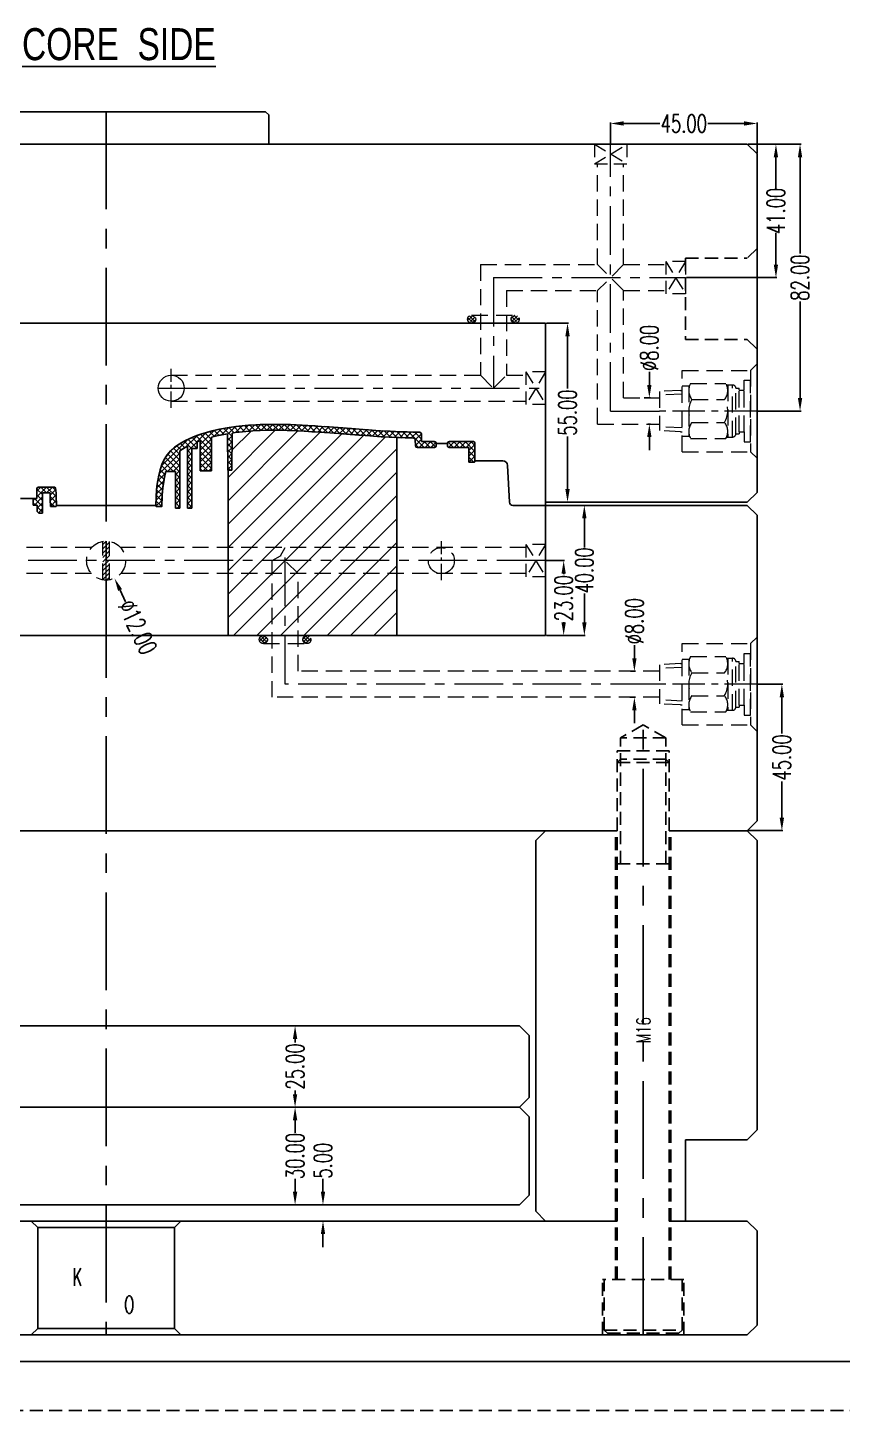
# Model space of a CAD drawing. Header units: millimetres. Extents: x 33920 to 35330, y -21664 to -20666.
# Drawn here: x 34575.6 to 34825.9, y -21663.6 to -21238.5 of the extents above; entities that cross this region are included whole.
import ezdxf

# ---------------------------------------------------------------- set-up
doc = ezdxf.new("R2010")
doc.units = ezdxf.units.MM
doc.header["$LTSCALE"] = 8
for name, pattern in [('CENTER', [2, 1.25, -0.25, 0.25, -0.25]), ('DASHED', [0.75, 0.5, -0.25]), ('HIDDEN', [0.375, 0.25, -0.125])]:
    doc.linetypes.add(name, pattern=pattern)
doc.layers.get('DEFPOINTS').update_dxf_attribs({"color": 6})
for name, color, linetype in [('A', 7, 'Continuous'), ('Cav-cor', 1, 'Continuous'), ('text', 7, 'Continuous')]:
    doc.layers.add(name, color=color, linetype=linetype)
doc.layers.add('dim', color=3, linetype='Continuous', lineweight=15)
doc.layers.add('WR', color=122, linetype='HIDDEN', lineweight=18)
doc.styles.add('ROMANC', font='RomanC.ttf', dxfattribs={"width": 0.8, "height": 7})
doc.styles.get("Standard").update_dxf_attribs({"font": 'txt.shx', "width": 0.67, "bigfont": 'chineset.shx'})
doc.dimstyles.new('ISO-25', dxfattribs={"dimtxt": 5.5, "dimasz": 4, "dimexe": 0.3, "dimexo": 0.3, "dimtad": 0, "dimzin": 1, "dimdsep": 46, "dimtxsty": 'Standard', "dimcen": 0, "dimclrd": 3, "dimclre": 3, "dimclrt": 7, "dimazin": 0, "dimtfac": 1, "dimtofl": 0, "dimtmove": 0, "dimatfit": 0, "dimfxl": 0, "dimarcsym": 0})

# ---------------------------------------------------------------- blocks, each defined once
blk = doc.blocks.new('*D29177')
at = {"layer": 'DEFPOINTS', "color": 0}
for p in [(34657.73, -21570.37), (34662.25, -21570.37), (34662.25, -21600.37)]:
    blk.add_point(p, dxfattribs=at)
at = {"layer": 'dim', "color": 3, "lineweight": -2}
for p, q in [((34661.95, -21570.37), (34657.43, -21570.37)), ((34657.73, -21574.37), (34657.73, -21578.3)), ((34657.73, -21596.37), (34657.73, -21592.44)), ((34661.95, -21600.37), (34657.43, -21600.37))]:
    blk.add_line(p, q, dxfattribs=at)
at = {"layer": 'dim', "color": 3}
for points in [[(34658.4, -21574.37), (34657.06, -21574.37), (34657.73, -21570.37)], [(34657.06, -21596.37), (34658.4, -21596.37), (34657.73, -21600.37)]]:
    blk.add_solid(points, dxfattribs=at)
at = {"layer": 'dim', "color": 7, "insert": (34657.73, -21585.37), "char_height": 5.5, "attachment_point": 5, "rotation": 90}
blk.add_mtext('30.00', dxfattribs=at)
blk = doc.blocks.new('*D29178')
at = {"layer": 'DEFPOINTS', "color": 0}
for p in [(34657.73, -21545.37), (34662.25, -21545.37), (34662.25, -21570.37)]:
    blk.add_point(p, dxfattribs=at)
at = {"layer": 'dim', "color": 3, "lineweight": -2}
for p, q in [((34661.95, -21545.37), (34657.43, -21545.37)), ((34657.73, -21549.37), (34657.73, -21550.49)), ((34657.73, -21566.37), (34657.73, -21565.25)), ((34661.95, -21570.37), (34657.43, -21570.37))]:
    blk.add_line(p, q, dxfattribs=at)
at = {"layer": 'dim', "color": 3}
for points in [[(34658.4, -21549.37), (34657.06, -21549.37), (34657.73, -21545.37)], [(34657.06, -21566.37), (34658.4, -21566.37), (34657.73, -21570.37)]]:
    blk.add_solid(points, dxfattribs=at)
at = {"layer": 'dim', "color": 7, "insert": (34657.73, -21557.87), "char_height": 5.5, "attachment_point": 5, "rotation": 90}
blk.add_mtext('25.00', dxfattribs=at)
blk = doc.blocks.new('*D29179')
at = {"layer": 'DEFPOINTS', "color": 0}
for p in [(34734.68, -21385.37), (34734.68, -21425.37), (34746.61, -21425.37)]:
    blk.add_point(p, dxfattribs=at)
at = {"layer": 'dim', "color": 3, "lineweight": -2}
for p, q in [((34734.98, -21385.37), (34746.91, -21385.37)), ((34746.61, -21389.37), (34746.61, -21398.3)), ((34746.61, -21421.37), (34746.61, -21412.44)), ((34734.98, -21425.37), (34746.91, -21425.37))]:
    blk.add_line(p, q, dxfattribs=at)
at = {"layer": 'dim', "color": 3}
for points in [[(34747.28, -21389.37), (34745.95, -21389.37), (34746.61, -21385.37)], [(34745.95, -21421.37), (34747.28, -21421.37), (34746.61, -21425.37)]]:
    blk.add_solid(points, dxfattribs=at)
at = {"layer": 'dim', "color": 7, "insert": (34746.61, -21405.37), "char_height": 5.5, "attachment_point": 5, "rotation": 90}
blk.add_mtext('40.00', dxfattribs=at)
blk = doc.blocks.new('*D29180')
at = {"layer": 'DEFPOINTS', "color": 0}
for p in [(34734.68, -21329.37), (34734.68, -21384.37), (34741.45, -21384.37)]:
    blk.add_point(p, dxfattribs=at)
at = {"layer": 'dim', "color": 3, "lineweight": -2}
for p, q in [((34734.98, -21329.37), (34741.75, -21329.37)), ((34741.45, -21333.37), (34741.45, -21349.49)), ((34741.45, -21380.37), (34741.45, -21364.25)), ((34734.98, -21384.37), (34741.75, -21384.37))]:
    blk.add_line(p, q, dxfattribs=at)
at = {"layer": 'dim', "color": 3}
for points in [[(34742.12, -21333.37), (34740.78, -21333.37), (34741.45, -21329.37)], [(34740.78, -21380.37), (34742.12, -21380.37), (34741.45, -21384.37)]]:
    blk.add_solid(points, dxfattribs=at)
at = {"layer": 'dim', "color": 7, "insert": (34741.45, -21356.87), "char_height": 5.5, "attachment_point": 5, "rotation": 90}
blk.add_mtext('55.00', dxfattribs=at)
blk = doc.blocks.new('*D29185')
at = {"layer": 'DEFPOINTS', "color": 0}
for p in [(34666.31, -21600.37), (34669.84, -21600.37), (34669.84, -21605.37)]:
    blk.add_point(p, dxfattribs=at)
at = {"layer": 'dim', "color": 3, "lineweight": -2}
for p, q in [((34666.31, -21596.37), (34666.31, -21592.37)), ((34669.54, -21600.37), (34666.01, -21600.37)), ((34669.54, -21605.37), (34666.01, -21605.37)), ((34666.31, -21609.37), (34666.31, -21613.37))]:
    blk.add_line(p, q, dxfattribs=at)
at = {"layer": 'dim', "color": 3}
for points in [[(34665.65, -21596.37), (34666.98, -21596.37), (34666.31, -21600.37)], [(34666.98, -21609.37), (34665.65, -21609.37), (34666.31, -21605.37)]]:
    blk.add_solid(points, dxfattribs=at)
at = {"layer": 'dim', "color": 7, "insert": (34666.31, -21586.83), "char_height": 5.5, "attachment_point": 5, "rotation": 90}
blk.add_mtext('5.00', dxfattribs=at)
blk = doc.blocks.new('*X29138')
at = {"color": 0}
for p, q in [((-7.86, -0.44), (-6.25, 1.17)), ((-6.25, -1.17), (-7.86, 0.44)), ((-5.66, -0.71), (-7.4, 1.03)), ((-7.4, -1.03), (-5.66, 0.71)), ((-5.45, 0.15), (-6.54, 1.24)), ((5.45, 0.15), (6.54, 1.24)), ((5.66, -0.71), (7.4, 1.03)), ((7.4, -1.03), (5.66, 0.71)), ((7.86, -0.44), (6.25, 1.17)), ((6.25, -1.17), (7.86, 0.44)), ((-6.54, -1.24), (-5.45, -0.15)), ((6.54, -1.24), (5.45, -0.15))]:
    blk.add_line(p, q, dxfattribs=at)
blk = doc.blocks.new('*D29251')
at = {"layer": 'DEFPOINTS', "color": 0}
for p in [(34796.68, -21274.37), (34777.68, -21315.37), (34805.48, -21315.37)]:
    blk.add_point(p, dxfattribs=at)
at = {"layer": 'dim', "color": 3, "lineweight": -2}
for p, q in [((34796.98, -21274.37), (34805.78, -21274.37)), ((34805.48, -21278.37), (34805.48, -21288.1)), ((34805.48, -21311.37), (34805.48, -21301.64)), ((34777.98, -21315.37), (34805.78, -21315.37))]:
    blk.add_line(p, q, dxfattribs=at)
at = {"layer": 'dim', "color": 3}
for points in [[(34806.14, -21278.37), (34804.81, -21278.37), (34805.48, -21274.37)], [(34804.81, -21311.37), (34806.14, -21311.37), (34805.48, -21315.37)]]:
    blk.add_solid(points, dxfattribs=at)
at = {"layer": 'dim', "color": 7, "insert": (34805.48, -21294.87), "char_height": 5.5, "attachment_point": 5, "rotation": 90}
blk.add_mtext('41.00', dxfattribs=at)
blk = doc.blocks.new('*D29252')
at = {"layer": 'DEFPOINTS', "color": 0}
for p in [(34796.68, -21274.37), (34799.68, -21356.37), (34812.88, -21356.37)]:
    blk.add_point(p, dxfattribs=at)
at = {"layer": 'dim', "color": 3, "lineweight": -2}
for p, q in [((34796.98, -21274.37), (34813.18, -21274.37)), ((34812.88, -21278.37), (34812.88, -21307.99)), ((34812.88, -21352.37), (34812.88, -21322.75)), ((34799.98, -21356.37), (34813.18, -21356.37))]:
    blk.add_line(p, q, dxfattribs=at)
at = {"layer": 'dim', "color": 3}
for points in [[(34813.55, -21278.37), (34812.22, -21278.37), (34812.88, -21274.37)], [(34812.22, -21352.37), (34813.55, -21352.37), (34812.88, -21356.37)]]:
    blk.add_solid(points, dxfattribs=at)
at = {"layer": 'dim', "color": 7, "insert": (34812.88, -21315.37), "char_height": 5.5, "attachment_point": 5, "rotation": 90}
blk.add_mtext('82.00', dxfattribs=at)
blk = doc.blocks.new('*D29253')
at = {"layer": 'DEFPOINTS', "color": 0}
for p in [(34754.68, -21267.99), (34754.68, -21274.37), (34799.68, -21277.37)]:
    blk.add_point(p, dxfattribs=at)
at = {"layer": 'dim', "color": 3, "lineweight": -2}
for p, q in [((34754.68, -21274.07), (34754.68, -21267.69)), ((34758.68, -21267.99), (34769.8, -21267.99)), ((34795.68, -21267.99), (34784.56, -21267.99)), ((34799.68, -21277.07), (34799.68, -21267.69))]:
    blk.add_line(p, q, dxfattribs=at)
at = {"layer": 'dim', "color": 3}
for points in [[(34758.68, -21267.32), (34758.68, -21268.65), (34754.68, -21267.99)], [(34795.68, -21268.65), (34795.68, -21267.32), (34799.68, -21267.99)]]:
    blk.add_solid(points, dxfattribs=at)
at = {"layer": 'dim', "color": 7, "insert": (34777.18, -21267.99), "char_height": 5.5, "attachment_point": 5}
blk.add_mtext('45.00', dxfattribs=at)
blk = doc.blocks.new('*D29254')
at = {"layer": 'DEFPOINTS', "color": 0}
for p in [(34764.66, -21352.37), (34766.59, -21352.37), (34765.78, -21360.37)]:
    blk.add_point(p, dxfattribs=at)
at = {"layer": 'dim', "color": 3, "lineweight": -2}
for p, q in [((34766.59, -21348.37), (34766.59, -21344.37)), ((34764.96, -21352.37), (34766.89, -21352.37)), ((34766.08, -21360.37), (34766.89, -21360.37)), ((34766.59, -21364.37), (34766.59, -21368.37))]:
    blk.add_line(p, q, dxfattribs=at)
at = {"layer": 'dim', "color": 3}
for points in [[(34765.92, -21348.37), (34767.25, -21348.37), (34766.59, -21352.37)], [(34767.25, -21364.37), (34765.92, -21364.37), (34766.59, -21360.37)]]:
    blk.add_solid(points, dxfattribs=at)
at = {"layer": 'dim', "color": 7, "insert": (34766.59, -21336.99), "char_height": 5.5, "attachment_point": 5, "rotation": 90}
blk.add_mtext('%%c8.00', dxfattribs=at)
blk = doc.blocks.new('*D29262')
at = {"layer": 'DEFPOINTS', "color": 0}
for p in [(34734.68, -21402.37), (34740.26, -21402.37), (34734.68, -21425.37)]:
    blk.add_point(p, dxfattribs=at)
at = {"layer": 'dim', "color": 3, "lineweight": -2}
for p, q in [((34734.98, -21402.37), (34740.56, -21402.37)), ((34740.26, -21406.37), (34740.26, -21406.51)), ((34740.26, -21421.37), (34740.26, -21421.27)), ((34734.98, -21425.37), (34740.56, -21425.37))]:
    blk.add_line(p, q, dxfattribs=at)
at = {"layer": 'dim', "color": 3}
for points in [[(34740.92, -21406.37), (34739.59, -21406.37), (34740.26, -21402.37)], [(34739.59, -21421.37), (34740.92, -21421.37), (34740.26, -21425.37)]]:
    blk.add_solid(points, dxfattribs=at)
at = {"layer": 'dim', "color": 7, "insert": (34740.26, -21413.89), "char_height": 5.5, "attachment_point": 5, "rotation": 90}
blk.add_mtext('23.00', dxfattribs=at)
blk = doc.blocks.new('*D29263')
at = {"layer": 'DEFPOINTS', "color": 0}
for p in [(34597.11, -21396.95), (34602.25, -21407.79)]:
    blk.add_point(p, dxfattribs=at)
at = {"layer": 'dim', "color": 3, "lineweight": -2}
blk.add_line((34603.96, -21411.41), (34605.67, -21415.02), dxfattribs=at)
at = {"layer": 'dim', "color": 3}
blk.add_solid([(34604.56, -21411.12), (34603.36, -21411.69), (34602.25, -21407.79)], dxfattribs=at)
at = {"layer": 'dim', "color": 7, "insert": (34609.36, -21422.8), "char_height": 5.5, "attachment_point": 5, "rotation": 295.3471}
blk.add_mtext('%%c12.00', dxfattribs=at)
blk = doc.blocks.new('*D29265')
at = {"layer": 'DEFPOINTS', "color": 0}
for p in [(34799.68, -21440.37), (34807.3, -21440.37), (34796.68, -21485.37)]:
    blk.add_point(p, dxfattribs=at)
at = {"layer": 'dim', "color": 3, "lineweight": -2}
for p, q in [((34799.98, -21440.37), (34807.6, -21440.37)), ((34807.3, -21444.37), (34807.3, -21455.49)), ((34807.3, -21481.37), (34807.3, -21470.25)), ((34796.98, -21485.37), (34807.6, -21485.37))]:
    blk.add_line(p, q, dxfattribs=at)
at = {"layer": 'dim', "color": 3}
for points in [[(34807.97, -21444.37), (34806.63, -21444.37), (34807.3, -21440.37)], [(34806.63, -21481.37), (34807.97, -21481.37), (34807.3, -21485.37)]]:
    blk.add_solid(points, dxfattribs=at)
at = {"layer": 'dim', "color": 7, "insert": (34807.3, -21462.87), "char_height": 5.5, "attachment_point": 5, "rotation": 90}
blk.add_mtext('45.00', dxfattribs=at)
blk = doc.blocks.new('*D29266')
at = {"layer": 'DEFPOINTS', "color": 0}
for p in [(34760.5, -21436.37), (34761.99, -21436.37), (34760.33, -21444.37)]:
    blk.add_point(p, dxfattribs=at)
at = {"layer": 'dim', "color": 3, "lineweight": -2}
for p, q in [((34761.99, -21432.37), (34761.99, -21428.37)), ((34760.8, -21436.37), (34762.29, -21436.37)), ((34760.63, -21444.37), (34762.29, -21444.37)), ((34761.99, -21448.37), (34761.99, -21452.37))]:
    blk.add_line(p, q, dxfattribs=at)
at = {"layer": 'dim', "color": 3}
for points in [[(34761.33, -21432.37), (34762.66, -21432.37), (34761.99, -21436.37)], [(34762.66, -21448.37), (34761.33, -21448.37), (34761.99, -21444.37)]]:
    blk.add_solid(points, dxfattribs=at)
at = {"layer": 'dim', "color": 7, "insert": (34761.99, -21420.99), "char_height": 5.5, "attachment_point": 5, "rotation": 90}
blk.add_mtext('%%c8.00', dxfattribs=at)
blk = doc.blocks.new('20160905.163532')
at = {"layer": 'WR', "linetype": 'HIDDEN', "ltscale": 2.5}
for p, q in [((-8.26, 15.25), (-8.26, 40.25)), ((-8.26, 40.25), (12.74, 40.25)), ((12.74, 40.25), (14.74, 42.25)), ((12.74, 40.25), (12.74, 15.25)), ((14.74, 42.25), (14.74, 13.25)), ((-8.82, 34.1), (-15.26, 33.76)), ((-8.82, 34.1), (-8.26, 34.1)), ((-8.26, 35.5), (-6.03, 35.5)), ((-6.26, 35.5), (-6.26, 20)), ((-5.7, 36.25), (5.17, 36.25)), ((5.41, 35.75), (7.23, 35.75)), ((5.74, 35.75), (5.74, 19.75)), ((7.23, 19.75), (7.23, 35.75)), ((8.23, 20.75), (8.23, 34.75)), ((8.23, 34.75), (9.23, 34.75)), ((9.23, 34.15), (9.23, 34.75)), ((9.23, 34.15), (9.23, 34.75)), ((9.23, 21.35), (9.23, 34.15)), ((9.23, 34.15), (10.73, 34.15)), ((10.73, 37.25), (12.74, 37.25)), ((10.73, 34.15), (10.73, 37.25)), ((10.73, 21.35), (10.73, 34.15)), ((12.74, 18.25), (12.74, 37.25)), ((-15.26, 33.76), (-15.26, 21.74)), ((-8.26, 32.94), (-15.26, 32.57)), ((-5.27, 31.25), (4.74, 31.25)), ((-8.26, 22.56), (-15.26, 22.93)), ((-8.82, 21.4), (-15.26, 21.74)), ((-8.82, 21.4), (-8.26, 21.4)), ((-5.27, 24.25), (4.74, 24.25)), ((9.23, 21.35), (10.73, 21.35)), ((9.23, 21.35), (9.23, 20.75)), ((9.23, 21.35), (9.23, 20.75)), ((10.73, 21.35), (10.73, 18.25)), ((-8.26, 20), (-6.03, 20)), ((-5.7, 19.25), (5.17, 19.25)), ((5.41, 19.75), (7.23, 19.75)), ((8.23, 20.75), (9.23, 20.75)), ((10.73, 18.25), (12.74, 18.25)), ((-8.26, 15.25), (12.74, 15.25)), ((12.74, 15.25), (14.74, 13.25))]:
    blk.add_line(p, q, dxfattribs=at)
at = {"layer": 'WR', "linetype": 'CENTER'}
blk.add_line((14.74, 27.75), (-15.26, 27.75), dxfattribs=at)
at = {"layer": 'WR', "linetype": 'HIDDEN', "ltscale": 2.5}
for centre, radius, start, end in [((-1.79, 34.07), 4.47, 150.752, 219.0183), ((1.27, 34.07), 4.47, 320.9817, 29.248), ((7.23, 34.75), 1, 0, 90), ((0.4, 27.75), 6.66, 148.3016, 211.6984), ((-0.92, 27.75), 6.66, 328.3016, 31.6984), ((-1.79, 21.44), 4.47, 140.9817, 209.248), ((1.27, 21.44), 4.47, 330.752, 39.0183), ((7.23, 20.75), 1, 270, 0)]:
    blk.add_arc(centre, radius, start, end, dxfattribs=at)

msp = doc.modelspace()

# ---------------------------------------------------------------- hatches: boundary and pattern name
at = {"layer": 'WR', "linetype": 'HIDDEN', "ltscale": 2.5}
h = msp.add_hatch(dxfattribs=at)
h.set_pattern_fill('ANSI31', color=256, scale=0.3, style=0)
h.set_pattern_definition([(45, (0, -1), (-0.67351921, 0.67351921), [])])
h.paths.add_polyline_path([(34598.681, -21396.455, -0.0418865), (34599.681, -21396.371), (34599.681, -21402.371), (34598.681, -21402.371)])
h.paths.add_polyline_path([(34599.681, -21396.371, -0.0418865), (34600.681, -21396.455), (34600.681, -21402.371), (34599.681, -21402.371)])
h.paths.add_polyline_path([(34598.681, -21408.287), (34598.681, -21402.371), (34599.681, -21402.371), (34599.681, -21408.371, -0.0418865)])
h.paths.add_polyline_path([(34599.681, -21408.371), (34599.681, -21402.371), (34600.681, -21402.371), (34600.681, -21408.287, -0.0418865)])

# ---------------------------------------------------------------- linework, layer by layer
at = {"linetype": 'Continuous'}
for p, q in [((34648.681, -21264.371), (34550.681, -21264.371)), ((34649.681, -21265.371), (34648.681, -21264.371)), ((34649.681, -21265.371), (34649.681, -21274.371)), ((34402.681, -21274.371), (34796.681, -21274.371)), ((34796.681, -21274.371), (34799.681, -21277.371)), ((34799.681, -21277.371), (34799.681, -21381.371)), ((34799.681, -21381.371), (34796.681, -21384.371)), ((34734.681, -21384.371), (34796.681, -21384.371)), ((34734.681, -21385.371), (34796.681, -21385.371)), ((34796.681, -21385.371), (34799.681, -21388.371)), ((34799.681, -21388.371), (34799.681, -21482.371)), ((34799.681, -21482.371), (34796.681, -21485.371)), ((34513.181, -21485.371), (34756.681, -21485.371)), ((34731.681, -21488.371), (34734.681, -21485.371)), ((34731.681, -21488.371), (34731.681, -21602.371)), ((34772.681, -21485.371), (34796.681, -21485.371)), ((34796.681, -21485.371), (34799.681, -21488.371)), ((34799.681, -21488.371), (34799.681, -21577.371)), ((34513.181, -21545.371), (34726.681, -21545.371)), ((34726.681, -21545.371), (34729.681, -21548.371)), ((34729.681, -21548.371), (34729.681, -21567.371)), ((34729.681, -21567.371), (34726.681, -21570.371)), ((34472.681, -21570.371), (34726.681, -21570.371)), ((34726.681, -21570.371), (34729.681, -21573.371)), ((34729.681, -21573.371), (34729.681, -21597.371)), ((34799.681, -21577.371), (34796.681, -21580.371)), ((34777.681, -21580.371), (34777.681, -21605.371)), ((34777.681, -21580.371), (34796.681, -21580.371)), ((34729.681, -21597.371), (34726.681, -21600.371)), ((34472.681, -21600.371), (34726.681, -21600.371)), ((34731.681, -21602.371), (34734.681, -21605.371)), ((34441.681, -21605.371), (34756.681, -21605.371)), ((34772.681, -21605.371), (34796.681, -21605.371)), ((34796.681, -21605.371), (34799.681, -21608.371)), ((34799.681, -21608.371), (34799.681, -21637.371)), ((34799.681, -21637.371), (34796.681, -21640.371)), ((34402.681, -21640.371), (34796.681, -21640.371))]:
    msp.add_line(p, q, dxfattribs=at)
at = {"linetype": 'CENTER', "ltscale": 3}
for p, q in [((34599.681, -21264.371), (34599.681, -21640.371)), ((34764.681, -21640.371), (34764.681, -21452.871))]:
    msp.add_line(p, q, dxfattribs=at)
at = {"color": 8, "linetype": 'HIDDEN', "ltscale": 2}
for p, q in [((34777.681, -21309.371), (34796.681, -21309.371)), ((34777.681, -21309.371), (34777.681, -21334.371)), ((34799.681, -21306.371), (34796.681, -21309.371)), ((34777.681, -21334.371), (34796.681, -21334.371)), ((34796.681, -21334.371), (34799.681, -21337.371))]:
    msp.add_line(p, q, dxfattribs=at)
at = {"linetype": 'HIDDEN', "ltscale": 2}
for p, q in [((34764.681, -21452.871), (34757.681, -21456.871)), ((34771.681, -21456.871), (34764.681, -21452.871)), ((34771.681, -21456.871), (34757.681, -21456.871)), ((34757.681, -21495.541), (34757.681, -21456.871)), ((34771.681, -21495.541), (34771.681, -21456.871)), ((34772.681, -21460.871), (34756.681, -21460.871)), ((34756.681, -21623.371), (34756.681, -21460.871)), ((34756.681, -21464.371), (34757.681, -21463.371)), ((34771.681, -21463.371), (34757.681, -21463.371)), ((34771.681, -21463.371), (34772.681, -21464.371)), ((34772.681, -21623.371), (34772.681, -21460.871)), ((34772.681, -21464.371), (34756.681, -21464.371)), ((34756.181, -21623.371), (34756.181, -21485.371)), ((34773.181, -21623.371), (34773.181, -21485.371)), ((34772.681, -21495.541), (34756.681, -21495.541)), ((34752.181, -21640.371), (34752.181, -21623.371)), ((34777.181, -21623.371), (34752.181, -21623.371)), ((34752.681, -21638.871), (34752.681, -21623.371)), ((34776.681, -21638.871), (34776.681, -21623.371)), ((34777.181, -21640.371), (34777.181, -21623.371)), ((34777.181, -21640.371), (34752.181, -21640.371)), ((34752.681, -21638.871), (34776.681, -21638.871)), ((34752.681, -21638.871), (34753.681, -21639.871)), ((34775.681, -21639.871), (34753.681, -21639.871)), ((34775.681, -21639.871), (34776.681, -21638.871))]:
    msp.add_line(p, q, dxfattribs=at)
at = {"color": 8, "linetype": 'Continuous'}
for p, q in [((34576.681, -21605.371), (34578.681, -21607.371)), ((34578.681, -21607.371), (34620.681, -21607.371)), ((34578.681, -21607.371), (34578.681, -21638.371)), ((34622.681, -21605.371), (34620.681, -21607.371)), ((34620.681, -21607.371), (34620.681, -21638.371)), ((34576.681, -21640.371), (34578.681, -21638.371)), ((34578.681, -21638.371), (34620.681, -21638.371)), ((34622.681, -21640.371), (34620.681, -21638.371))]:
    msp.add_line(p, q, dxfattribs=at)
at = {"layer": 'A'}
msp.add_line((35315.141, -21648.492), (33934.928, -21648.492), dxfattribs=at)
at = {"layer": 'A', "linetype": 'DASHED'}
msp.add_line((35330.205, -21663.556), (33919.863, -21663.556), dxfattribs=at)
at = {"layer": 'Cav-cor', "color": 1}
for p, q in [((34464.681, -21329.371), (34734.681, -21329.371)), ((34734.681, -21329.371), (34734.681, -21425.371)), ((34635.103, -21363.703), (34637.346, -21361.461)), ((34637.007, -21363.596), (34639.441, -21361.161)), ((34637.4, -21361.452), (34638.998, -21363.05)), ((34638.971, -21361.227), (34640.593, -21362.848)), ((34639.405, -21362.994), (34641.467, -21360.932)), ((34640.572, -21361.032), (34642.222, -21362.681)), ((34641.432, -21362.762), (34643.434, -21360.761)), ((34642.2, -21360.863), (34643.88, -21362.544)), ((34643.411, -21362.58), (34645.356, -21360.635)), ((34643.858, -21360.726), (34645.567, -21362.435)), ((34645.34, -21362.447), (34647.245, -21360.542)), ((34645.553, -21360.624), (34647.282, -21362.354)), ((34647.228, -21362.355), (34649.086, -21360.497)), ((34647.266, -21360.541), (34649.029, -21362.305)), ((34649.019, -21360.498), (34650.808, -21362.288)), ((34649.075, -21362.303), (34650.9, -21360.478)), ((34650.795, -21360.478), (34652.612, -21362.295)), ((34650.888, -21362.287), (34652.693, -21360.482)), ((34652.594, -21360.482), (34654.439, -21362.326)), ((34652.675, -21362.296), (34654.451, -21360.519)), ((34654.428, -21360.519), (34656.289, -21362.38)), ((34654.441, -21362.326), (34656.202, -21360.564)), ((34656.186, -21362.377), (34657.923, -21360.64)), ((34656.271, -21360.566), (34658.165, -21362.461)), ((34657.909, -21362.45), (34659.641, -21360.718)), ((34658.151, -21360.65), (34660.058, -21362.558)), ((34659.621, -21362.534), (34661.338, -21360.817)), ((34660.035, -21360.738), (34661.966, -21362.669)), ((34661.322, -21362.629), (34663.031, -21360.92)), ((34661.947, -21360.854), (34663.886, -21362.793)), ((34663.012, -21362.735), (34664.715, -21361.032)), ((34663.862, -21360.973), (34665.815, -21362.926)), ((34664.695, -21362.849), (34666.395, -21361.148)), ((34665.792, -21361.107), (34667.748, -21363.063)), ((34666.374, -21362.965), (34668.072, -21361.267)), ((34666.727, -21361.171), (34672.423, -21361.581)), ((34667.723, -21361.242), (34669.683, -21363.202)), ((34668.051, -21363.085), (34669.748, -21361.387)), ((34669.658, -21361.381), (34671.619, -21363.342)), ((34669.727, -21363.205), (34671.423, -21361.509)), ((34670.574, -21361.446), (34674.97, -21361.771)), ((34671.594, -21361.521), (34673.558, -21363.485)), ((34616.745, -21373.081), (34624.637, -21365.189)), ((34623.665, -21365.677), (34626.004, -21368.016)), ((34624.108, -21367.514), (34627.758, -21363.865)), ((34624.647, -21368.771), (34630.456, -21362.962)), ((34624.864, -21365.08), (34627.636, -21367.852)), ((34626.104, -21364.525), (34627.636, -21366.056)), ((34627.382, -21364.007), (34632.066, -21368.69)), ((34628.109, -21365.678), (34627.636, -21365.863)), ((34628.11, -21365.677), (34628.584, -21365.499)), ((34628.584, -21366.63), (34632.883, -21362.331)), ((34628.584, -21368.426), (34632.066, -21364.944)), ((34628.584, -21365.499), (34628.584, -21374.716)), ((34628.696, -21363.524), (34632.066, -21366.894)), ((34630.057, -21363.089), (34632.066, -21365.098)), ((34631.455, -21362.691), (34632.948, -21364.184)), ((34632.066, -21364.4), (34632.066, -21374.716)), ((34632.787, -21364.223), (34635.167, -21361.844)), ((34632.89, -21362.33), (34634.41, -21363.85)), ((34634.359, -21362.003), (34635.906, -21363.55)), ((34635.727, -21363.579), (34634.5, -21363.824)), ((34635.351, -21363.651), (34637.005, -21363.351)), ((34637.005, -21363.351), (34635.727, -21363.579)), ((34635.861, -21361.709), (34638.365, -21364.213)), ((34637.106, -21374.515), (34637.005, -21363.351)), ((34637.016, -21364.66), (34638.348, -21365.992)), ((34637.023, -21365.376), (34638.366, -21364.032)), ((34637.039, -21367.156), (34638.35, -21365.845)), ((34637.153, -21376.768), (34651.632, -21362.29)), ((34637.153, -21383.953), (34658.624, -21362.483)), ((34637.153, -21391.137), (34665.394, -21362.896)), ((34637.153, -21398.321), (34672.098, -21363.377)), ((34637.153, -21405.505), (34678.78, -21363.879)), ((34637.153, -21412.689), (34685.496, -21364.347)), ((34638.375, -21363.137), (34638.271, -21374.515)), ((34638.326, -21368.411), (34644.213, -21362.524)), ((34638.375, -21363.137), (34639.374, -21362.998)), ((34639.375, -21362.998), (34640.371, -21362.873)), ((34640.371, -21362.857), (34640.512, -21362.857)), ((34644.708, -21362.48), (34640.512, -21362.857)), ((34658.06, -21362.453), (34660.961, -21362.606)), ((34660.525, -21362.581), (34663.197, -21362.747)), ((34662.873, -21362.725), (34665.384, -21362.895)), ((34669.929, -21363.219), (34665.222, -21362.884)), ((34669.76, -21363.207), (34674.174, -21363.531)), ((34671.401, -21363.326), (34673.096, -21361.632)), ((34672.284, -21363.39), (34678.591, -21363.865)), ((34673.074, -21363.449), (34674.767, -21361.756)), ((34673.533, -21361.664), (34675.5, -21363.631)), ((34679.84, -21362.138), (34673.857, -21361.687)), ((34680.798, -21364.029), (34674.652, -21363.567)), ((34674.746, -21363.574), (34676.438, -21361.882)), ((34675.475, -21361.809), (34677.443, -21363.778)), ((34676.416, -21363.7), (34678.108, -21362.008)), ((34677.417, -21361.956), (34679.385, -21363.924)), ((34678.085, -21363.826), (34679.778, -21362.133)), ((34679.16, -21362.087), (34682.496, -21362.331)), ((34679.359, -21362.102), (34681.324, -21364.066)), ((34683.012, -21364.187), (34679.438, -21363.928)), ((34679.756, -21363.951), (34681.453, -21362.255)), ((34681.297, -21362.244), (34683.256, -21364.203)), ((34681.43, -21364.074), (34683.13, -21362.374)), ((34685.458, -21362.528), (34682.439, -21362.327)), ((34682.496, -21362.331), (34683.994, -21362.434)), ((34683.107, -21364.193), (34684.813, -21362.487)), ((34683.23, -21362.38), (34685.179, -21364.33)), ((34686.923, -21362.613), (34684.705, -21362.48)), ((34684.792, -21364.304), (34686.507, -21362.589)), ((34685.153, -21362.507), (34687.085, -21364.44)), ((34686.487, -21364.405), (34688.213, -21362.679)), ((34688.543, -21362.696), (34686.703, -21362.601)), ((34687.061, -21362.62), (34688.972, -21364.531)), ((34688.193, -21364.495), (34689.934, -21362.754)), ((34688.389, -21362.689), (34690.335, -21362.771)), ((34688.951, -21362.713), (34690.838, -21364.601)), ((34689.017, -21364.533), (34689.017, -21425.371)), ((34690.298, -21364.587), (34689.017, -21364.536)), ((34689.913, -21364.571), (34691.673, -21362.811)), ((34690.819, -21362.785), (34692.681, -21364.647)), ((34692.867, -21364.655), (34691.581, -21364.626)), ((34691.654, -21364.627), (34693.434, -21362.846)), ((34692.663, -21362.834), (34697.41, -21367.58)), ((34694.152, -21364.67), (34692.867, -21364.655)), ((34693.418, -21364.658), (34695.221, -21362.855)), ((34695.75, -21362.855), (34693.946, -21362.855)), ((34694.291, -21364.689), (34694.152, -21364.67)), ((34694.29, -21364.689), (34694.353, -21364.71)), ((34694.353, -21364.71), (34694.526, -21364.821)), ((34694.48, -21362.855), (34696.607, -21364.981)), ((34694.526, -21364.821), (34694.641, -21364.986)), ((34694.641, -21364.986), (34694.682, -21365.176)), ((34694.682, -21365.176), (34694.717, -21367.086)), ((34694.683, -21365.189), (34696.529, -21363.344)), ((34694.715, -21366.954), (34696.607, -21365.061)), ((34695.75, -21362.855), (34695.935, -21362.873)), ((34695.935, -21362.874), (34695.75, -21362.855)), ((34695.884, -21367.58), (34697.693, -21365.771)), ((34695.935, -21362.873), (34695.977, -21362.883)), ((34695.977, -21362.883), (34696.188, -21362.969)), ((34696.607, -21365.771), (34696.607, -21363.674)), ((34700.343, -21365.771), (34696.607, -21365.771)), ((34697.397, -21365.771), (34699.206, -21367.58)), ((34697.68, -21367.58), (34699.489, -21365.771)), ((34699.193, -21365.771), (34700.853, -21367.431)), ((34700.343, -21365.771), (34700.517, -21365.787)), ((34700.517, -21365.787), (34700.679, -21365.83)), ((34704.823, -21365.895), (34704.965, -21365.83)), ((34704.939, -21367.505), (34706.673, -21365.771)), ((34712.486, -21365.771), (34705.303, -21365.771)), ((34706.377, -21365.771), (34708.186, -21367.58)), ((34706.66, -21367.58), (34708.469, -21365.771)), ((34708.173, -21365.771), (34709.982, -21367.58)), ((34708.457, -21367.58), (34710.266, -21365.771)), ((34709.969, -21365.771), (34712.991, -21368.793)), ((34710.253, -21367.58), (34712.062, -21365.771)), ((34711.765, -21365.771), (34712.991, -21366.997)), ((34712.486, -21365.771), (34712.642, -21365.796)), ((34712.642, -21365.796), (34712.784, -21365.868)), ((34615.981, -21375.641), (34622.335, -21369.287)), ((34618.634, -21369.627), (34622.335, -21373.328)), ((34619.459, -21368.656), (34622.335, -21371.532)), ((34620.396, -21367.797), (34622.335, -21369.736)), ((34621.423, -21367.027), (34622.736, -21368.341)), ((34623.174, -21368.054), (34622.335, -21368.609)), ((34622.335, -21368.609), (34623.035, -21368.141)), ((34622.335, -21368.609), (34622.335, -21386.273)), ((34622.514, -21366.323), (34623.847, -21367.656)), ((34623.035, -21368.141), (34623.807, -21367.678)), ((34623.943, -21367.601), (34623.174, -21368.054)), ((34623.807, -21367.678), (34624.647, -21367.221)), ((34624.647, -21367.221), (34624.647, -21386.273)), ((34624.647, -21368.455), (34626.004, -21369.812)), ((34624.647, -21370.567), (34626.004, -21369.211)), ((34626.004, -21367.882), (34627.636, -21367.882)), ((34626.004, -21367.882), (34626.004, -21386.273)), ((34627.333, -21367.882), (34627.636, -21367.579)), ((34627.636, -21365.863), (34627.636, -21367.882)), ((34628.584, -21370.222), (34632.066, -21366.741)), ((34628.584, -21367.005), (34632.066, -21370.486)), ((34628.584, -21372.018), (34632.066, -21368.537)), ((34628.584, -21368.801), (34632.066, -21372.282)), ((34637.033, -21366.473), (34638.332, -21367.772)), ((34637.049, -21368.285), (34638.316, -21369.552)), ((34637.055, -21368.936), (34638.333, -21367.657)), ((34637.066, -21370.098), (34638.3, -21371.332)), ((34637.071, -21370.715), (34638.317, -21369.47)), ((34637.153, -21419.874), (34689.017, -21368.01)), ((34694.71, -21366.676), (34695.614, -21367.58)), ((34695.239, -21367.58), (34700.343, -21367.58)), ((34699.476, -21367.58), (34701.004, -21366.052)), ((34700.821, -21367.457), (34700.68, -21367.521)), ((34700.935, -21365.972), (34701.022, -21366.062)), ((34701.079, -21367.19), (34701.022, -21367.289)), ((34701.1, -21367.078), (34701.079, -21367.19)), ((34701.1, -21367.078), (34701.1, -21366.274)), ((34704.546, -21366.371), (34701.1, -21366.371)), ((34704.546, -21366.274), (34704.566, -21366.164)), ((34704.546, -21367.078), (34704.546, -21366.274)), ((34704.566, -21366.164), (34704.621, -21366.065)), ((34704.712, -21367.38), (34704.624, -21367.29)), ((34704.755, -21365.945), (34706.39, -21367.58)), ((34705.129, -21367.565), (34704.968, -21367.522)), ((34705.303, -21367.58), (34705.129, -21367.565)), ((34705.303, -21367.58), (34711.09, -21367.58)), ((34711.09, -21367.58), (34711.17, -21372.103)), ((34711.107, -21368.522), (34712.991, -21366.638)), ((34711.11, -21368.708), (34712.991, -21370.589)), ((34711.138, -21370.287), (34712.991, -21368.434)), ((34712.784, -21365.868), (34712.895, -21365.978)), ((34712.991, -21366.274), (34712.991, -21371.801)), ((34616.733, -21373.114), (34618.536, -21374.917)), ((34617.258, -21371.843), (34620.332, -21374.917)), ((34617.878, -21370.667), (34622.335, -21375.124)), ((34618.502, -21374.917), (34622.335, -21371.083)), ((34620.298, -21374.917), (34622.335, -21372.879)), ((34624.647, -21370.251), (34626.004, -21371.608)), ((34624.647, -21372.363), (34626.004, -21371.007)), ((34624.647, -21372.047), (34626.004, -21373.404)), ((34624.647, -21374.159), (34626.004, -21372.803)), ((34624.647, -21373.843), (34626.004, -21375.2)), ((34628.584, -21373.814), (34632.066, -21370.333)), ((34628.584, -21370.597), (34632.066, -21374.078)), ((34628.584, -21372.393), (34630.907, -21374.716)), ((34628.584, -21374.189), (34629.111, -21374.716)), ((34629.479, -21374.716), (34632.066, -21372.129)), ((34631.275, -21374.716), (34632.066, -21373.925)), ((34637.082, -21371.91), (34638.283, -21373.112)), ((34637.087, -21372.495), (34638.3, -21371.283)), ((34637.098, -21373.723), (34637.89, -21374.515)), ((34637.103, -21374.275), (34638.284, -21373.095)), ((34711.142, -21370.536), (34712.704, -21372.098)), ((34711.169, -21372.052), (34712.991, -21370.23)), ((34711.17, -21372.103), (34712.688, -21372.103)), ((34712.968, -21371.916), (34712.903, -21372.014)), ((34712.991, -21371.801), (34712.968, -21371.916)), ((34712.991, -21371.671), (34721.54, -21371.671)), ((34723.038, -21373.092), (34723.632, -21384.423)), ((34615.264, -21379.951), (34617.423, -21377.791)), ((34615.539, -21377.88), (34617.906, -21375.512)), ((34615.626, -21377.395), (34617.235, -21379.004)), ((34615.918, -21375.891), (34617.479, -21377.452)), ((34616.281, -21374.458), (34617.789, -21375.966)), ((34617.436, -21377.687), (34617.216, -21379.116)), ((34617.714, -21376.282), (34617.436, -21377.687)), ((34618.06, -21374.917), (34617.714, -21376.282)), ((34618.06, -21374.917), (34620.979, -21374.917)), ((34620.979, -21376.032), (34622.335, -21374.675)), ((34620.979, -21374.917), (34620.979, -21386.273)), ((34620.979, -21375.563), (34622.335, -21376.92)), ((34620.979, -21377.828), (34622.335, -21376.471)), ((34620.979, -21377.359), (34622.335, -21378.716)), ((34620.979, -21379.624), (34622.335, -21378.267)), ((34624.647, -21375.956), (34626.004, -21374.599)), ((34624.647, -21375.64), (34626.004, -21376.996)), ((34624.647, -21377.752), (34626.004, -21376.395)), ((34624.647, -21377.436), (34626.004, -21378.792)), ((34624.647, -21379.548), (34626.004, -21378.191)), ((34632.066, -21374.716), (34628.584, -21374.716)), ((34638.271, -21374.515), (34637.106, -21374.515)), ((34637.153, -21374.515), (34637.153, -21425.371)), ((34638.841, -21425.371), (34689.017, -21375.194)), ((34577.648, -21385.268), (34580.142, -21382.773)), ((34578.436, -21380.234), (34578.384, -21383.258)), ((34578.393, -21382.727), (34581.379, -21379.741)), ((34578.403, -21382.142), (34580.142, -21383.881)), ((34578.425, -21380.899), (34579.583, -21379.741)), ((34578.434, -21380.377), (34580.142, -21382.085)), ((34578.939, -21379.741), (34583.707, -21379.741)), ((34579.594, -21379.741), (34581.403, -21381.55)), ((34580.142, -21387.781), (34580.142, -21381.55)), ((34580.142, -21381.55), (34582.441, -21381.55)), ((34581.366, -21381.55), (34583.175, -21379.741)), ((34581.39, -21379.741), (34584.345, -21382.696)), ((34582.472, -21382.074), (34582.441, -21381.55)), ((34582.492, -21382.6), (34582.472, -21382.068)), ((34582.478, -21382.233), (34584.182, -21380.53)), ((34582.506, -21383.126), (34582.492, -21382.586)), ((34582.493, -21382.64), (34584.38, -21384.527)), ((34582.522, -21383.986), (34584.327, -21382.181)), ((34583.186, -21379.741), (34584.22, -21380.775)), ((34583.845, -21379.764), (34583.707, -21379.741)), ((34583.968, -21379.832), (34583.845, -21379.764)), ((34584.231, -21380.843), (34584.107, -21380.064)), ((34584.301, -21381.624), (34584.23, -21380.831)), ((34584.337, -21382.401), (34584.299, -21381.6)), ((34584.358, -21383.168), (34584.336, -21382.364)), ((34615.03, -21382.854), (34614.966, -21385.371)), ((34615.006, -21383.8), (34616.945, -21381.862)), ((34615.075, -21382.232), (34616.841, -21383.998)), ((34615.097, -21381.913), (34617.122, -21379.889)), ((34615.194, -21380.555), (34616.915, -21382.276)), ((34615.386, -21378.951), (34617.048, -21380.613)), ((34616.921, -21382.172), (34616.842, -21383.882)), ((34617.046, -21380.598), (34616.921, -21382.172)), ((34617.216, -21379.116), (34617.046, -21380.598)), ((34620.979, -21379.155), (34622.335, -21380.512)), ((34620.979, -21381.42), (34622.335, -21380.063)), ((34620.979, -21380.952), (34622.335, -21382.308)), ((34620.979, -21383.216), (34622.335, -21381.859)), ((34620.979, -21382.748), (34622.335, -21384.104)), ((34624.647, -21379.232), (34626.004, -21380.588)), ((34624.647, -21381.344), (34626.004, -21379.987)), ((34624.647, -21381.028), (34626.004, -21382.384)), ((34624.647, -21383.14), (34626.004, -21381.783)), ((34624.647, -21382.824), (34626.004, -21384.18)), ((34646.025, -21425.371), (34689.017, -21382.378)), ((34573.359, -21383.258), (34578.384, -21383.258)), ((34577.278, -21385.268), (34577.278, -21383.258)), ((34577.278, -21383.842), (34577.862, -21383.258)), ((34577.278, -21384.609), (34577.937, -21385.268)), ((34577.278, -21385.268), (34578.484, -21385.268)), ((34577.723, -21383.258), (34580.142, -21385.677)), ((34578.484, -21386.228), (34580.142, -21384.569)), ((34578.484, -21385.268), (34578.484, -21387.278)), ((34578.484, -21385.815), (34580.142, -21387.473)), ((34578.857, -21387.651), (34580.142, -21386.365)), ((34582.506, -21383.104), (34582.525, -21384.15)), ((34582.517, -21383.65), (34582.547, -21385.771)), ((34582.529, -21384.472), (34583.828, -21385.771)), ((34582.547, -21385.757), (34584.372, -21383.932)), ((34584.089, -21385.771), (34582.547, -21385.771)), ((34584.31, -21385.68), (34584.375, -21385.58)), ((34584.357, -21383.117), (34584.381, -21384.614)), ((34584.393, -21385.465), (34584.372, -21383.931)), ((34584.375, -21385.58), (34584.397, -21385.465)), ((34584.391, -21385.371), (34614.964, -21385.371)), ((34615.013, -21383.246), (34614.964, -21385.468)), ((34614.964, -21385.468), (34614.964, -21385.371)), ((34614.964, -21385.468), (34615.004, -21385.618)), ((34615, -21385.603), (34616.848, -21383.755)), ((34615.002, -21383.956), (34616.813, -21385.766)), ((34615.004, -21385.618), (34615.117, -21385.729)), ((34615.117, -21385.729), (34615.272, -21385.771)), ((34615.272, -21385.771), (34616.813, -21385.771)), ((34616.628, -21385.771), (34616.815, -21385.584)), ((34616.842, -21383.882), (34616.813, -21385.771)), ((34620.979, -21385.012), (34622.335, -21383.655)), ((34620.979, -21384.544), (34622.335, -21385.9)), ((34622.335, -21386.273), (34620.979, -21386.273)), ((34621.514, -21386.273), (34622.335, -21385.451)), ((34624.647, -21384.936), (34626.004, -21383.579)), ((34624.647, -21384.62), (34626.004, -21385.977)), ((34626.004, -21386.273), (34624.647, -21386.273)), ((34625.106, -21386.273), (34626.004, -21385.375)), ((34724.63, -21385.371), (34734.681, -21385.371)), ((34578.484, -21387.278), (34578.987, -21387.781)), ((34578.987, -21387.781), (34580.142, -21387.781)), ((34653.209, -21425.371), (34689.017, -21389.562)), ((34660.393, -21425.371), (34689.017, -21396.747)), ((34667.577, -21425.371), (34689.017, -21403.931)), ((34674.762, -21425.371), (34689.017, -21411.115)), ((34681.946, -21425.371), (34689.017, -21418.299)), ((34464.681, -21425.371), (34734.681, -21425.371))]:
    msp.add_line(p, q, dxfattribs=at)
for points in [[(34667.12, -21361.198), (34663.539, -21360.951), (34659.912, -21360.731), (34656.359, -21360.568), (34653.018, -21360.483), (34649.903, -21360.476), (34646.962, -21360.549), (34644.213, -21360.696), (34641.732, -21360.902), (34639.556, -21361.145), (34637.607, -21361.417), (34635.789, -21361.721), (34634.008, -21362.072), (34632.232, -21362.481), (34630.471, -21362.957), (34628.738, -21363.509)], [(34628.739, -21363.509), (34631.606, -21362.642), (34634.536, -21361.962), (34637.494, -21361.434), (34640.456, -21361.038), (34643.407, -21360.755), (34646.355, -21360.574), (34649.299, -21360.485), (34652.229, -21360.474), (34655.144, -21360.529), (34658.065, -21360.638), (34660.983, -21360.791), (34663.865, -21360.973)], [(34615.013, -21383.246), (34615.127, -21381.317), (34615.301, -21379.525), (34615.54, -21377.812), (34615.856, -21376.129), (34616.268, -21374.465), (34616.803, -21372.842), (34617.498, -21371.297), (34618.388, -21369.875), (34619.476, -21368.611), (34620.727, -21367.516), (34622.105, -21366.56), (34623.585, -21365.711), (34625.171, -21364.932), (34626.878, -21364.202), (34628.734, -21363.51)], [(34628.736, -21363.51), (34627.551, -21363.94), (34626.37, -21364.409), (34625.209, -21364.915), (34624.081, -21365.455), (34622.965, -21366.049), (34621.803, -21366.753), (34620.553, -21367.653), (34619.224, -21368.871), (34617.992, -21370.451), (34617.041, -21372.255), (34616.352, -21374.178), (34615.846, -21376.172), (34615.471, -21378.255), (34615.2, -21380.467), (34615.03, -21382.854)], [(34632.066, -21364.4), (34633.703, -21363.999), (34635.351, -21363.651)], [(34634.5, -21363.824), (34633.283, -21364.096), (34632.066, -21364.4)], [(34640.512, -21362.857), (34642.635, -21362.639), (34644.779, -21362.475), (34646.987, -21362.362), (34649.263, -21362.298), (34651.589, -21362.283), (34653.945, -21362.312), (34656.31, -21362.381), (34658.658, -21362.482)], [(34658.06, -21362.453), (34655.33, -21362.348), (34652.201, -21362.286), (34648.638, -21362.311), (34644.708, -21362.48)], [(34688.287, -21364.499), (34686.619, -21364.416), (34684.227, -21364.269), (34681.835, -21364.104)], [(34683.012, -21364.187), (34685.239, -21364.334), (34687.471, -21364.462)], [(34687.471, -21364.462), (34689.699, -21364.564), (34691.925, -21364.635), (34693.581, -21364.661)], [(34689.853, -21362.753), (34691.321, -21362.803), (34692.796, -21362.839)], [(34694.274, -21362.857), (34692.137, -21362.825), (34690.335, -21362.771)], [(34694.464, -21364.77), (34694.315, -21364.696), (34694.291, -21364.689)], [(34694.682, -21365.176), (34694.655, -21365.023), (34694.58, -21364.882), (34694.464, -21364.77)], [(34696.607, -21363.674), (34696.543, -21363.365), (34696.359, -21363.097), (34696.079, -21362.917), (34695.935, -21362.874)], [(34696.188, -21362.969), (34696.364, -21363.102), (34696.496, -21363.272)], [(34696.496, -21363.272), (34696.579, -21363.468), (34696.607, -21363.674)], [(34701.1, -21366.274), (34701.058, -21366.117), (34700.945, -21365.981), (34700.784, -21365.874), (34700.581, -21365.8), (34700.343, -21365.771)], [(34700.679, -21365.83), (34700.82, -21365.894), (34700.935, -21365.972)], [(34705.303, -21365.771), (34705.069, -21365.799), (34704.866, -21365.872), (34704.703, -21365.979), (34704.589, -21366.114), (34704.546, -21366.274)], [(34704.965, -21365.83), (34705.128, -21365.787), (34705.303, -21365.771)], [(34712.991, -21366.274), (34712.953, -21366.083), (34712.844, -21365.919), (34712.679, -21365.809), (34712.486, -21365.771)], [(34700.343, -21367.58), (34700.576, -21367.552), (34700.78, -21367.479), (34700.943, -21367.372), (34701.057, -21367.236), (34701.1, -21367.078)], [(34700.68, -21367.521), (34700.518, -21367.564), (34700.343, -21367.58)], [(34701.022, -21367.289), (34700.935, -21367.379), (34700.821, -21367.457)], [(34701.022, -21366.062), (34701.079, -21366.161), (34701.1, -21366.274)], [(34704.624, -21367.29), (34704.567, -21367.191), (34704.546, -21367.078)], [(34704.546, -21367.078), (34704.587, -21367.234), (34704.7, -21367.37), (34704.863, -21367.477), (34705.066, -21367.551), (34705.303, -21367.58)], [(34704.621, -21366.065), (34704.708, -21365.974), (34704.823, -21365.895)], [(34704.968, -21367.522), (34704.826, -21367.458), (34704.712, -21367.38)], [(34712.895, -21365.978), (34712.967, -21366.119), (34712.991, -21366.274)], [(34712.688, -21372.103), (34712.84, -21372.062), (34712.951, -21371.952), (34712.991, -21371.801)], [(34712.903, -21372.014), (34712.804, -21372.08), (34712.688, -21372.103)], [(34616.813, -21385.771), (34616.824, -21384.62), (34616.856, -21383.473), (34616.911, -21382.324), (34616.995, -21381.164), (34617.111, -21379.971), (34617.272, -21378.713), (34617.49, -21377.385), (34617.76, -21376.079), (34618.052, -21374.948)], [(34583.968, -21379.833), (34584.06, -21379.936), (34584.11, -21380.063)], [(34584.309, -21385.68), (34584.209, -21385.747), (34584.089, -21385.771)], [(34615.272, -21385.771), (34615.153, -21385.747), (34615.053, -21385.681), (34614.986, -21385.583), (34614.964, -21385.468)]]:
    msp.add_lwpolyline(points, dxfattribs=at)
for centre, radius, start, end in [((34721.54, -21373.171), 1.5, 3, 90), ((34578.939, -21380.243), 0.502, 90, 179), ((34724.63, -21384.371), 1, 183, 270)]:
    msp.add_arc(centre, radius, start, end, dxfattribs=at)
msp.add_ellipse((34695.239, -21367.078), major_axis=(0.522, 0), ratio=0.9618369, start_param=-3.1241394, end_param=-1.5707963, dxfattribs=at)
at = {"layer": 'WR', "linetype": 'HIDDEN', "ltscale": 2}
for p, q in [((34749.681, -21280.371), (34759.681, -21274.371)), ((34749.681, -21274.371), (34759.681, -21280.371)), ((34749.681, -21274.371), (34749.681, -21280.371)), ((34749.681, -21274.371), (34759.681, -21274.371)), ((34759.681, -21274.371), (34759.681, -21280.371)), ((34749.681, -21280.371), (34759.681, -21280.371)), ((34771.681, -21310.371), (34771.681, -21320.371)), ((34771.681, -21310.371), (34777.681, -21320.371)), ((34777.681, -21310.371), (34771.681, -21320.371)), ((34777.681, -21310.371), (34771.681, -21310.371)), ((34777.681, -21310.371), (34777.681, -21320.371)), ((34777.681, -21320.371), (34771.681, -21320.371)), ((34728.681, -21344.371), (34728.681, -21354.371)), ((34728.681, -21344.371), (34734.681, -21354.371)), ((34734.681, -21344.371), (34728.681, -21354.371)), ((34734.681, -21344.371), (34728.681, -21344.371)), ((34734.681, -21344.371), (34734.681, -21354.371)), ((34734.681, -21354.371), (34728.681, -21354.371)), ((34728.681, -21397.371), (34728.681, -21407.371)), ((34728.681, -21397.371), (34734.681, -21407.371)), ((34734.681, -21397.371), (34728.681, -21407.371)), ((34734.681, -21397.371), (34728.681, -21397.371)), ((34734.681, -21397.371), (34734.681, -21407.371)), ((34734.681, -21407.371), (34728.681, -21407.371))]:
    msp.add_line(p, q, dxfattribs=at)
at = {"layer": 'WR', "linetype": 'CENTER', "ltscale": 1.5}
for p, q in [((34754.681, -21356.371), (34754.681, -21274.371)), ((34718.681, -21315.371), (34777.681, -21315.371)), ((34718.681, -21315.371), (34718.681, -21349.371)), ((34615.681, -21349.371), (34734.681, -21349.371)), ((34754.681, -21356.371), (34769.681, -21356.371)), ((34654.681, -21440.371), (34654.681, -21398.371)), ((34734.681, -21402.371), (34464.681, -21402.371)), ((34769.681, -21440.371), (34654.681, -21440.371))]:
    msp.add_line(p, q, dxfattribs=at)
at = {"layer": 'WR', "linetype": 'HIDDEN', "ltscale": 2.5}
for p, q in [((34750.681, -21311.371), (34750.681, -21280.371)), ((34758.681, -21311.371), (34758.681, -21280.371)), ((34714.681, -21311.371), (34750.681, -21311.371)), ((34714.681, -21311.371), (34714.681, -21345.371)), ((34758.681, -21319.371), (34750.681, -21311.371)), ((34758.681, -21311.371), (34750.681, -21319.371)), ((34758.681, -21311.371), (34771.681, -21311.371)), ((34722.681, -21319.371), (34750.681, -21319.371)), ((34722.681, -21319.371), (34722.681, -21345.371)), ((34750.681, -21360.371), (34750.681, -21319.371)), ((34758.681, -21352.371), (34758.681, -21319.371)), ((34758.681, -21319.371), (34771.681, -21319.371)), ((34711.991, -21326.871), (34725.371, -21326.871)), ((34711.991, -21329.371), (34725.371, -21329.371)), ((34619.681, -21345.371), (34714.681, -21345.371)), ((34714.681, -21345.371), (34718.681, -21349.371)), ((34718.681, -21349.371), (34722.681, -21345.371)), ((34722.681, -21345.371), (34728.681, -21345.371)), ((34758.681, -21352.371), (34769.681, -21352.371)), ((34619.681, -21353.371), (34728.681, -21353.371)), ((34750.681, -21360.371), (34769.681, -21360.371)), ((34595.209, -21398.371), (34470.681, -21398.371)), ((34598.681, -21408.287), (34598.681, -21396.455)), ((34600.681, -21408.287), (34600.681, -21396.455)), ((34728.681, -21398.371), (34604.153, -21398.371)), ((34653.247, -21400.936), (34654.681, -21398.371)), ((34650.681, -21402.371), (34653.247, -21400.936)), ((34650.681, -21444.371), (34650.681, -21402.371)), ((34658.681, -21406.371), (34653.247, -21400.936)), ((34595.209, -21406.371), (34470.681, -21406.371)), ((34728.681, -21406.371), (34604.153, -21406.371)), ((34658.681, -21436.371), (34658.681, -21406.371)), ((34647.991, -21425.371), (34661.371, -21425.371)), ((34647.991, -21427.871), (34661.371, -21427.871)), ((34769.681, -21436.371), (34658.681, -21436.371)), ((34769.681, -21444.371), (34650.681, -21444.371))]:
    msp.add_line(p, q, dxfattribs=at)
at = {"layer": 'WR', "linetype": 'CENTER', "ltscale": 0.5}
for p, q in [((34619.681, -21355.371), (34619.681, -21343.371)), ((34702.681, -21408.371), (34702.681, -21396.371))]:
    msp.add_line(p, q, dxfattribs=at)
at = {"layer": 'WR', "linetype": 'CENTER'}
msp.add_line((34599.681, -21410.371), (34599.681, -21394.371), dxfattribs=at)
at = {"layer": 'WR', "linetype": 'HIDDEN', "ltscale": 2.5}
for centre, radius in [((34711.991, -21328.121), 1.25), ((34725.371, -21328.121), 1.25), ((34599.681, -21402.371), 6), ((34702.681, -21402.371), 4), ((34647.991, -21426.621), 1.25), ((34661.371, -21426.621), 1.25)]:
    msp.add_circle(centre, radius, dxfattribs=at)
at = {"layer": 'WR', "linetype": 'ByBlock'}
msp.add_circle((34619.681, -21349.371), 4, dxfattribs=at)

# ---------------------------------------------------------------- block references
at = {"layer": 'WR', "linetype": 'HIDDEN', "ltscale": 2.5, "xscale": -1, "rotation": 180}
for p in [(34718.681, -21328.121), (34654.681, -21426.621)]:
    msp.add_blockref('*X29138', p, dxfattribs=at)
at = {"layer": 'WR'}
for p in [(34784.943, -21384.123), (34784.943, -21468.123)]:
    msp.add_blockref('20160905.163532', p, dxfattribs=at)

# ---------------------------------------------------------------- texts
at = {"color": 8, "linetype": 'Continuous', "style": 'ROMANC', "width": 0.6}
for s, p in [('K', (34589.439, -21625.24)), ('O', (34605.259, -21633.786))]:
    msp.add_text(s, height=5.4, dxfattribs=at).set_placement(p)
at = {"color": 122, "insert": (34573.835, -21238.681), "char_height": 9.84367, "width": 79.31063, "attachment_point": 1, "style": 'ROMANC'}
msp.add_mtext('{\\f新細明體|b0|i0|c136|p54;\\LCORE  SIDE }', dxfattribs=at)
at = {"layer": 'text', "insert": (34762.658, -21550.704), "char_height": 4.32, "width": 5.1088, "attachment_point": 1, "rotation": 90}
msp.add_mtext('M16', dxfattribs=at)

# ---------------------------------------------------------------- dimensions: what is measured, and where the dimension line sits
at = {"layer": 'dim'}
dim = msp.add_linear_dim(base=(34754.681, -21267.985), p1=(34799.681, -21277.371), p2=(34754.681, -21274.371), dimstyle='ISO-25', dxfattribs=at)
dim.commit()
dim.dimension.update_dxf_attribs({"geometry": '*D29253', "text_midpoint": (34777.181, -21267.985)})
for base, p1, p2, picture, middle in [((34805.477, -21315.371), (34796.681, -21274.371), (34777.681, -21315.371), '*D29251', (34805.477, -21294.871)), ((34812.883, -21356.371), (34796.681, -21274.371), (34799.681, -21356.371), '*D29252', (34812.883, -21315.371)), ((34746.612, -21425.371), (34734.681, -21385.371), (34734.681, -21425.371), '*D29179', (34746.612, -21405.371)), ((34807.301, -21440.371), (34796.681, -21485.371), (34799.681, -21440.371), '*D29265', (34807.301, -21462.871)), ((34657.731, -21570.371), (34662.246, -21600.371), (34662.246, -21570.371), '*D29177', (34657.731, -21585.371)), ((34666.315, -21600.371), (34669.844, -21605.371), (34669.844, -21600.371), '*D29185', (34666.315, -21586.832))]:
    dim = msp.add_linear_dim(base=base, p1=p1, p2=p2, angle=90, dimstyle='ISO-25', dxfattribs=at)
    dim.commit()
    dim.dimension.update_dxf_attribs({"geometry": picture, "text_midpoint": middle})
for base, p1, p2, picture, middle in [((34766.587, -21352.371), (34765.78, -21360.371), (34764.664, -21352.371), '*D29254', (34766.587, -21336.99)), ((34761.993, -21436.371), (34760.332, -21444.371), (34760.498, -21436.371), '*D29266', (34761.993, -21420.99))]:
    dim = msp.add_linear_dim(base=base, p1=p1, p2=p2, angle=90, text='%%c<>', dimstyle='ISO-25', dxfattribs=at)
    dim.commit()
    dim.dimension.update_dxf_attribs({"geometry": picture, "text_midpoint": middle})
for base, p1, p2, picture, middle in [((34741.451, -21384.371), (34734.681, -21329.371), (34734.681, -21384.371), '*D29180', (34741.451, -21356.871)), ((34740.256, -21402.371), (34734.681, -21425.371), (34734.681, -21402.371), '*D29262', (34740.256, -21413.888)), ((34657.731, -21545.371), (34662.246, -21570.371), (34662.246, -21545.371), '*D29178', (34657.731, -21557.871))]:
    dim = msp.add_linear_dim(base=base, p1=p1, p2=p2, angle=90, dimstyle='ISO-25', dxfattribs=at)
    dim.commit()
    dim.dimension.update_dxf_attribs({"geometry": picture, "text_midpoint": middle, "dimtype": 160})
dim = msp.add_diameter_dim_2p(p1=(34597.113, -21396.948), p2=(34602.25, -21407.793), dimstyle='ISO-25', dxfattribs=at)
dim.commit()
dim.dimension.update_dxf_attribs({"geometry": '*D29263', "text_midpoint": (34609.36, -21422.803)})

doc.saveas('drawing.dxf')
